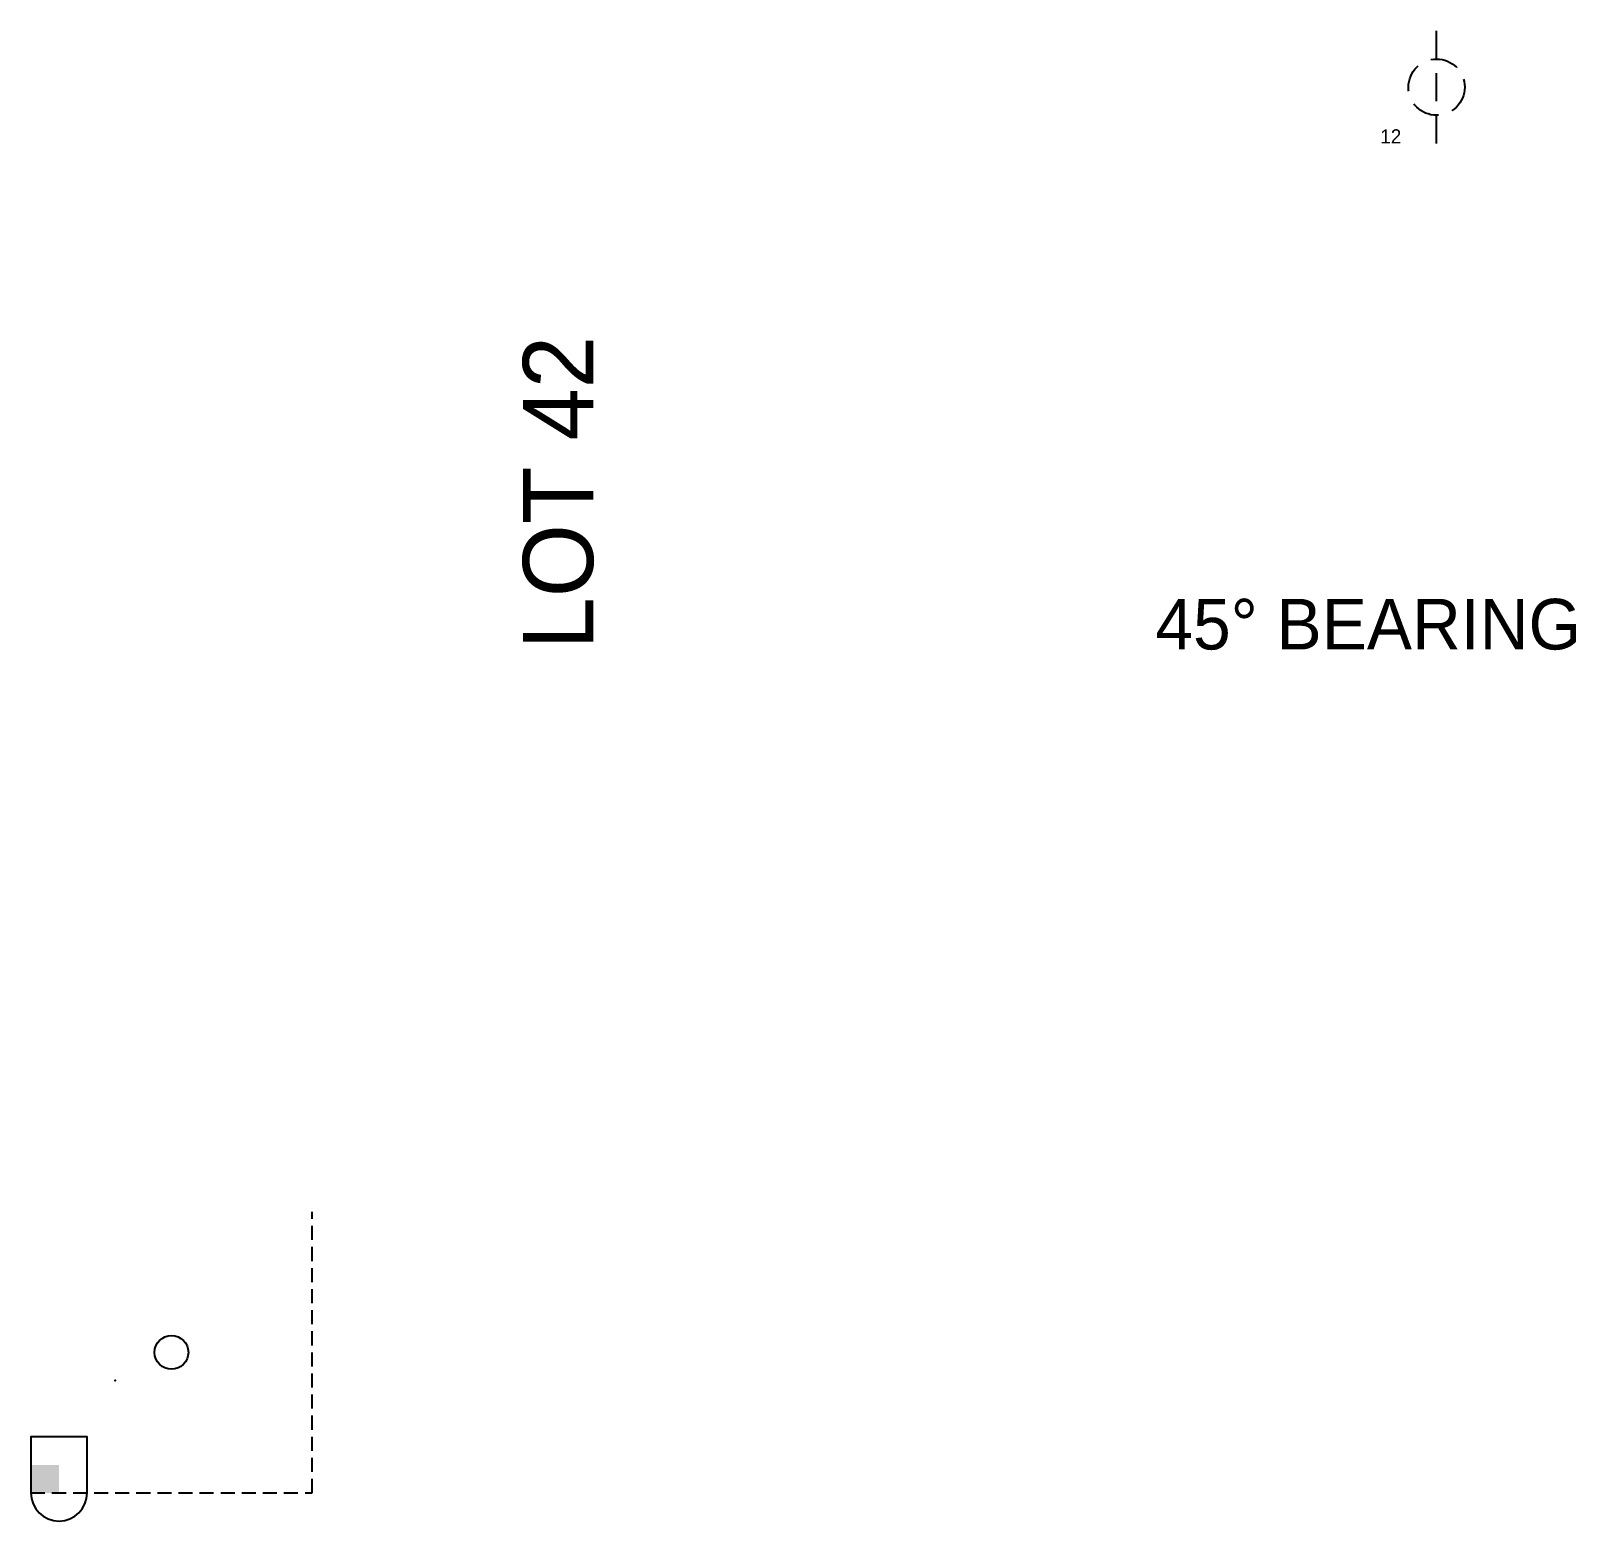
# Model space of a CAD drawing. Extents: x 0 to 1100, y -1 to 700.
# Drawn here: x 0 to 55, y -1 to 52 of the extents above; entities outside this region: 1.
import ezdxf

# ---------------------------------------------------------------- set-up
doc = ezdxf.new("R2010")
doc.units = 0
doc.linetypes.add('DASHED', pattern=[0.75, 0.5, -0.25])
doc.layers.get('0').update_dxf_attribs({"linetype": 'CONTINUOUS'})
doc.layers.add('KERB', color=1, linetype='DASHED')

# ---------------------------------------------------------------- blocks, each defined once
blk = doc.blocks.new('TREE', base_point=(1, 1))
at = {"color": 0}
blk.add_circle((1, 1), 0.5, dxfattribs=at)
at = {"layer": 'KERB'}
blk.add_line((0, 1), (2, 1), dxfattribs=at)
at = {"flags": 1}
blk.add_attdef('SPECIES', (1, 0), '', height=0.25, dxfattribs=at)

msp = doc.modelspace()

# ---------------------------------------------------------------- linework, layer by layer
msp.add_lwpolyline([(0, 0, 1), (2, 0), (2, 2), (0, 2)], format="xyb", close=True)
msp.add_circle((5, 5), 0.6)
msp.add_arc((100, 200), 1000, 0, 30)
msp.add_point((3, 4, 55.5))
msp.add_solid([(0, 0), (1, 0), (0, 1), (1, 1)])
at = {"layer": 'KERB'}
msp.add_line((0, 0), (10, 0), dxfattribs=at)
msp.add_polyline3d([(0, 0, 10), (10, 0, 11), (10, 10, 12.5)], dxfattribs=at)

# ---------------------------------------------------------------- block references
at = {"layer": 'KERB', "color": 3}
ref = msp.add_blockref('TREE', (50, 50), dxfattribs=dict(at, xscale=2, yscale=2, rotation=90))
ref.add_attrib('HEIGHT', '12', (48, 48), dxfattribs={"height": 0.5})

# ---------------------------------------------------------------- texts
msp.add_text('LOT 42', height=2.5, rotation=90).set_placement((20, 30))
msp.add_text('45%%d BEARING', height=1.8).set_placement((40, 30))

doc.saveas('drawing.dxf')
